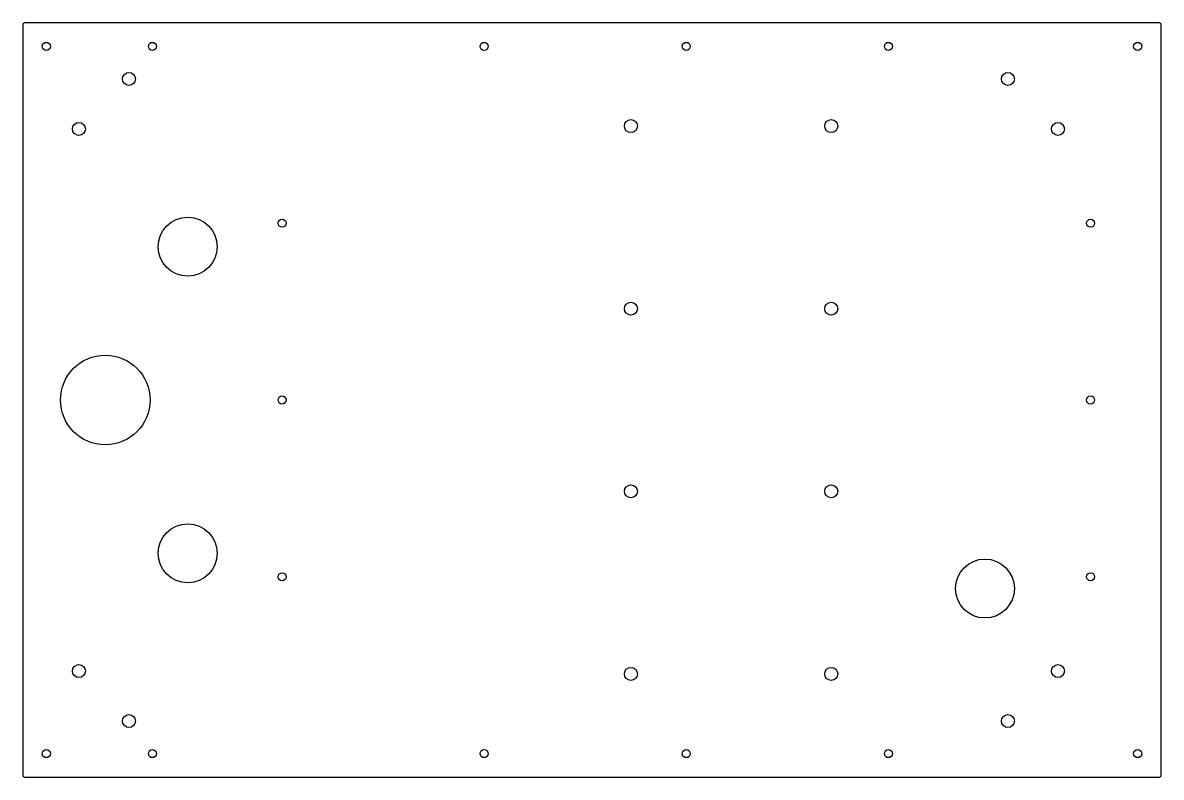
# Model space of a CAD drawing. Header units: millimetres. Extents: x -282 to 202, y -160 to 160.
import ezdxf

# ---------------------------------------------------------------- set-up
doc = ezdxf.new("R2010")
doc.units = ezdxf.units.MM

msp = doc.modelspace()

# ---------------------------------------------------------------- linework, layer by layer
at = {"color": 7, "linetype": 'Continuous', "lineweight": 25}
for p, q in [((200.5, 160), (-280.5, 160)), ((-281.5, 159), (-281.5, -159)), ((201.5, -159), (201.5, 159)), ((-280.5, -160), (200.5, -160))]:
    msp.add_line(p, q, dxfattribs=at)
for centre, radius in [((-271.5, 150), 1.7), ((-226.5, 150), 1.7), ((-85.75, 150), 1.7), ((0, 150), 1.7), ((85.75, 150), 1.7), ((191.5, 150), 1.7), ((-236.46, 136.18), 2.75), ((136.46, 136.18), 2.75), ((-257.68, 114.96), 2.75), ((-23.5, 116.18), 2.75), ((61.5, 116.18), 2.75), ((157.68, 114.96), 2.75), ((-211.5, 65), 12.5), ((-171.5, 75), 1.7), ((171.5, 75), 1.7), ((-23.5, 38.73), 2.75), ((61.5, 38.73), 2.75), ((-246.5, 0), 19), ((-171.5, 0), 1.7), ((171.5, 0), 1.7), ((-23.5, -38.73), 2.75), ((61.5, -38.73), 2.75), ((-211.5, -65), 12.5), ((126.68, -79.96), 12.5), ((-171.5, -75), 1.7), ((171.5, -75), 1.7), ((-257.68, -114.96), 2.75), ((-23.5, -116.18), 2.75), ((61.5, -116.18), 2.75), ((157.68, -114.96), 2.75), ((-236.46, -136.18), 2.75), ((136.46, -136.18), 2.75), ((-271.5, -150), 1.7), ((-226.5, -150), 1.7), ((-85.75, -150), 1.7), ((0, -150), 1.7), ((85.75, -150), 1.7), ((191.5, -150), 1.7)]:
    msp.add_circle(centre, radius, dxfattribs=at)
for centre, start, end in [((-280.5, 159), 90, 180), ((200.5, 159), 360, 90), ((-280.5, -159), 180, 270), ((200.5, -159), 270, 0)]:
    msp.add_arc(centre, 1, start, end, dxfattribs=at)

doc.saveas('drawing.dxf')
